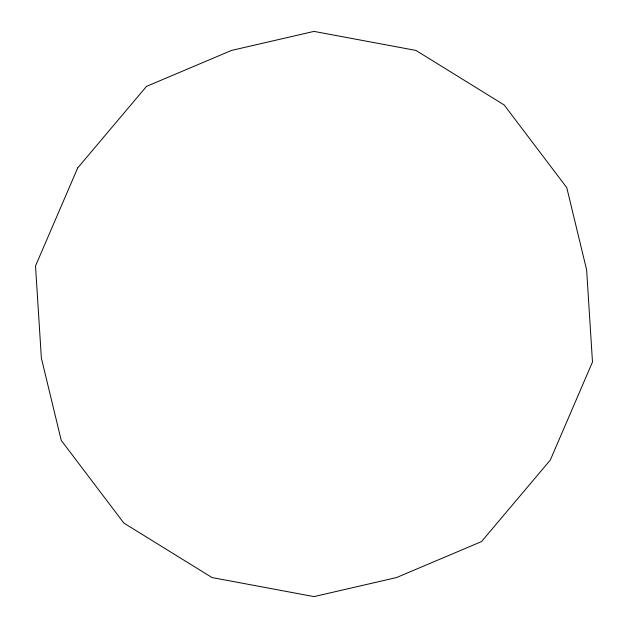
<?xml version="1.0" encoding="UTF-8"?>
<svg xmlns="http://www.w3.org/2000/svg" width="628" height="628" viewBox="0 0 628 628"><rect width="100%" height="100%" fill="white"/><g stroke="black" fill="none" stroke-linecap="round" stroke-linejoin="round"><path stroke-width="0.94" d="M77.684 167.951L35.513 265.974L41.37 358.109L61.238 440.385L123.842 523.053L212.06 577.572L314 596.6L396.472 577.572L481.495 541.611L550.316 460.049L592.487 362.026L586.63 269.891L566.762 187.615L504.158 104.947L415.94 50.428L314 31.4L231.528 50.428L146.505 86.389L77.684 167.951"/></g></svg>
